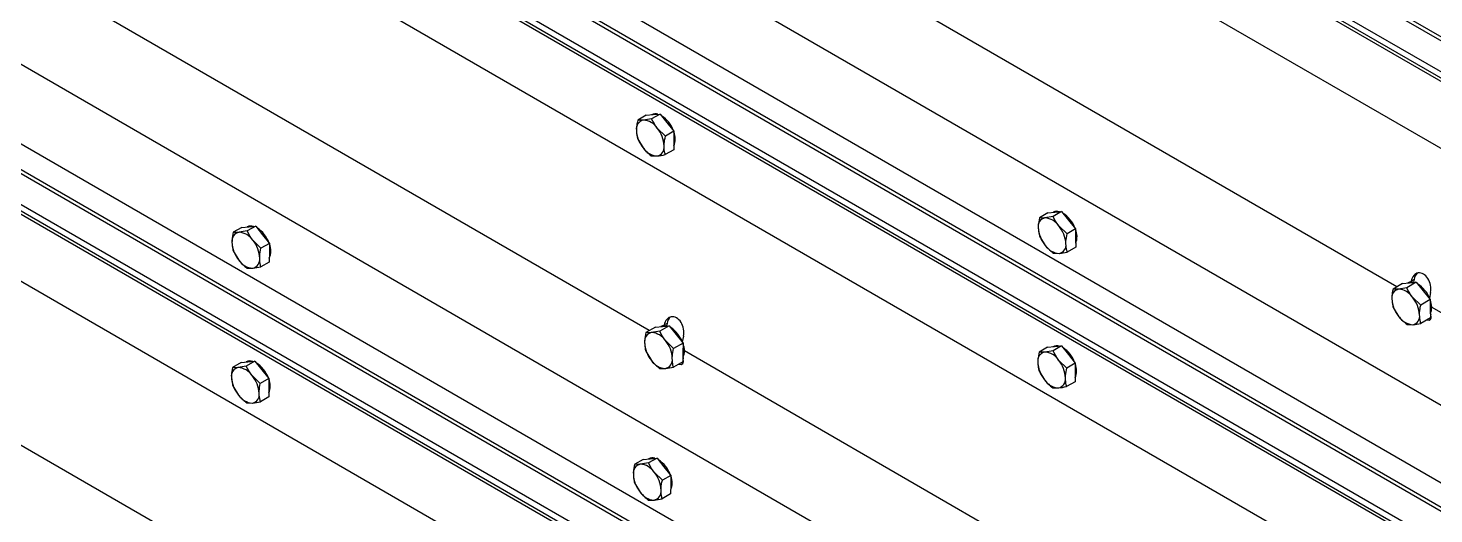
# Model space of a CAD drawing. Header units: millimetres. Extents: x -361 to 14022, y -1822 to 1455.
# Drawn here: x 3991.42 to 4013.87, y 901.22 to 908.96 of the extents above; entities that cross this region are included whole.
import ezdxf

# ---------------------------------------------------------------- set-up
doc = ezdxf.new("R2010")
doc.units = ezdxf.units.MM

msp = doc.modelspace()

# ---------------------------------------------------------------- linework, layer by layer
at = {"color": 7, "linetype": 'Continuous', "lineweight": 25}
for p, q in [((4037.697955, 895.130605), (3975.091041, 931.272806)), ((4037.697955, 895.065398), (3975.047014, 931.233017)), ((4037.697955, 894.572206), (3975.215331, 930.642657)), ((4037.697955, 894.419827), (3975.172353, 930.515089)), ((4037.697955, 894.471548), (3975.216543, 930.541299)), ((4037.697955, 893.348051), (3975.18526, 929.435862)), ((4037.697955, 889.250781), (3975.234603, 925.310107)), ((4037.697955, 888.014532), (3975.249491, 924.065263)), ((4037.697955, 887.562231), (3975.130388, 923.681718)), ((4037.697955, 887.626542), (3975.174702, 923.720448)), ((4037.697955, 886.894385), (3975.239249, 922.951028)), ((4037.697955, 886.944881), (3975.283441, 922.976013)), ((4037.697955, 887.047996), (3975.284352, 923.078602)), ((4037.697955, 885.796456), (3975.229543, 921.858703)), ((4037.697955, 881.599208), (3975.19244, 917.682874)), ((4037.697955, 880.332793), (3975.181245, 916.422921)), ((4037.697955, 879.857326), (3975.047014, 916.024944)), ((4037.697955, 879.922532), (3975.091041, 916.064734)), ((4037.697955, 879.211755), (3975.172353, 915.307016)), ((4037.697955, 879.364134), (3975.215331, 915.434585)), ((4037.697955, 879.263475), (3975.216543, 915.333226)), ((4037.697955, 878.139979), (3975.18526, 914.227789)), ((4013.272032, 904.836158), (4001.897373, 911.402608)), ((4001.337594, 904.137528), (3989.966241, 910.70207)), ((4001.28893, 907.572437), (4001.153993, 907.496147)), ((4001.37628, 907.516657), (4001.245401, 907.495244)), ((4001.28893, 907.572437), (4001.400073, 907.582692)), ((4001.37688, 907.581324), (4001.375247, 907.580401)), ((4001.511216, 907.592947), (4001.37628, 907.516657)), ((4001.400073, 907.582692), (4001.511216, 907.592947)), ((4001.511216, 907.592947), (4001.621044, 907.455128)), ((4001.621044, 907.455128), (4001.730871, 907.317309)), ((4001.595935, 907.241019), (4001.466372, 907.36768)), ((4001.730871, 907.317309), (4001.595935, 907.241019)), ((4001.730871, 907.317309), (4001.729556, 907.169236)), ((4001.151362, 907.2), (4001.241454, 907.051023)), ((4001.72824, 907.021162), (4001.593304, 906.944872)), ((4001.729556, 907.169236), (4001.72824, 907.021162)), ((4001.371017, 906.924362), (4001.462425, 906.923459)), ((4007.701534, 906.017632), (4007.566604, 905.937601)), ((4007.785825, 905.956335), (4007.65648, 905.935263)), ((4007.701534, 906.017632), (4007.811145, 906.026999)), ((4007.786931, 906.025653), (4007.785505, 906.024807)), ((4007.920756, 906.036366), (4007.785825, 905.956335)), ((4007.811145, 906.026999), (4007.920756, 906.036366)), ((4007.920756, 906.036366), (4008.032116, 905.899435)), ((4008.032116, 905.899435), (4008.143476, 905.762504)), ((3994.832008, 905.783307), (3994.697072, 905.707017)), ((3994.919358, 905.727527), (3994.78848, 905.706114)), ((3994.832008, 905.783307), (3994.943151, 905.793562)), ((3994.919958, 905.792195), (3994.918325, 905.791272)), ((3995.054294, 905.803817), (3994.919358, 905.727527)), ((3994.943151, 905.793562), (3995.054294, 905.803817)), ((3995.054294, 905.803817), (3995.164122, 905.665999)), ((3995.164122, 905.665999), (3995.273949, 905.52818)), ((4008.008546, 905.682473), (4007.877451, 905.807699)), ((4008.143476, 905.762504), (4008.008546, 905.682473)), ((4008.143476, 905.762504), (4008.145226, 905.616206)), ((3995.139013, 905.45189), (3995.00945, 905.578551)), ((3995.273949, 905.52818), (3995.139013, 905.45189)), ((3995.273949, 905.52818), (3995.272634, 905.380106)), ((4007.570103, 905.645005), (4007.661729, 905.496369)), ((4008.146975, 905.469908), (4008.012045, 905.389877)), ((4008.145226, 905.616206), (4008.146975, 905.469908)), ((3994.69444, 905.41087), (3994.784533, 905.261894)), ((3995.271318, 905.232033), (3995.136382, 905.155743)), ((3995.272634, 905.380106), (3995.271318, 905.232033)), ((4007.792824, 905.371143), (4007.8827, 905.368805)), ((3994.914095, 905.135233), (3995.005503, 905.13433)), ((4013.364375, 904.890929), (4013.212873, 904.801069)), ((4013.432095, 904.819803), (4013.302749, 904.798731)), ((4013.364375, 904.890929), (4013.473986, 904.900296)), ((4013.583596, 904.909663), (4013.432095, 904.819803)), ((4013.449771, 904.89895), (4013.448346, 904.898104)), ((4013.473986, 904.900296), (4013.583596, 904.909663)), ((4013.500905, 904.91372), (4013.503523, 904.927172)), ((4013.549272, 904.954307), (4013.503523, 904.927172)), ((4013.549272, 904.954307), (4013.540651, 904.910024)), ((4013.583596, 904.909663), (4013.694957, 904.772732)), ((4013.694957, 904.772732), (4013.806317, 904.635801)), ((4013.654815, 904.545941), (4013.52372, 904.671167)), ((4013.806317, 904.635801), (4013.654815, 904.545941)), ((4013.812883, 904.748583), (4013.794933, 904.65638)), ((4013.806317, 904.635801), (4013.808067, 904.489503)), ((4013.216373, 904.508473), (4013.307998, 904.359837)), ((4013.809816, 904.343205), (4013.658314, 904.253345)), ((4013.808067, 904.489503), (4013.809816, 904.343205)), ((4013.812329, 904.410652), (4013.817125, 904.393829)), ((4025.204459, 897.947714), (4013.8298, 904.514165)), ((4001.436053, 904.193194), (4001.284545, 904.107535)), ((4001.506831, 904.128044), (4001.375953, 904.106632)), ((4001.436053, 904.193194), (4001.547196, 904.203449)), ((4001.658339, 904.213704), (4001.506831, 904.128044)), ((4001.524003, 904.202081), (4001.52237, 904.201158)), ((4001.547196, 904.203449), (4001.658339, 904.213704)), ((4001.57341, 904.216255), (4001.575855, 904.227785)), ((4001.621605, 904.253651), (4001.575855, 904.227785)), ((4001.621605, 904.253651), (4001.613011, 904.213118)), ((4001.658339, 904.213704), (4001.768167, 904.075885)), ((4013.439093, 904.234611), (4013.528969, 904.232273)), ((4001.726486, 903.852407), (4001.596923, 903.979068)), ((4001.877994, 903.938066), (4001.726486, 903.852407)), ((4001.768167, 904.075885), (4001.877994, 903.938066)), ((4001.885214, 904.049195), (4001.866028, 903.958709)), ((4001.877994, 903.938066), (4001.876679, 903.789993)), ((4007.697085, 903.873088), (4007.562149, 903.796798)), ((4007.697085, 903.873088), (4007.808228, 903.883342)), ((4007.785035, 903.881975), (4007.783402, 903.881052)), ((4007.919371, 903.893597), (4007.784435, 903.817307)), ((4007.808228, 903.883342), (4007.919371, 903.893597)), ((4007.919371, 903.893597), (4008.029199, 903.755779)), ((3994.820371, 903.630922), (3994.68544, 903.550891)), ((3994.820371, 903.630922), (3994.929981, 903.640289)), ((3994.905767, 903.638943), (3994.904341, 903.638098)), ((3995.039592, 903.649656), (3994.904661, 903.569625)), ((3994.929981, 903.640289), (3995.039592, 903.649656)), ((3995.039592, 903.649656), (3995.150952, 903.512725)), ((4001.281913, 903.811388), (4001.372006, 903.662411)), ((4001.875363, 903.641919), (4001.723855, 903.55626)), ((4001.876679, 903.789993), (4001.875363, 903.641919)), ((4001.877685, 903.707137), (4001.882024, 903.690136)), ((4013.270021, 897.249084), (4001.898668, 903.813626)), ((4007.784435, 903.817307), (4007.653557, 903.795895)), ((4008.00409, 903.54167), (4007.874527, 903.668331)), ((4008.029199, 903.755779), (4008.139026, 903.61796)), ((3994.904661, 903.569625), (3994.775316, 903.548553)), ((3995.127382, 903.295763), (3994.996287, 903.420989)), ((3995.150952, 903.512725), (3995.262313, 903.375794)), ((4001.501568, 903.53575), (4001.592976, 903.534847)), ((4007.559517, 903.50065), (4007.64961, 903.351674)), ((4008.139026, 903.61796), (4008.00409, 903.54167)), ((4008.137711, 903.469886), (4008.136395, 903.321813)), ((4008.139026, 903.61796), (4008.137711, 903.469886)), ((3994.68894, 903.258295), (3994.780565, 903.109659)), ((3995.262313, 903.375794), (3995.127382, 903.295763)), ((3995.262313, 903.375794), (3995.264062, 903.229496)), ((3995.264062, 903.229496), (3995.265812, 903.083198)), ((4007.779172, 903.225013), (4007.87058, 903.22411)), ((4008.136395, 903.321813), (4008.001459, 903.245523)), ((4001.339605, 896.516528), (3989.964946, 903.082979)), ((3994.91166, 902.984433), (3995.001536, 902.982095)), ((3995.265812, 903.083198), (3995.130881, 903.003167)), ((4001.240163, 902.083958), (4001.105227, 902.007668)), ((4001.240163, 902.083958), (4001.351306, 902.094213)), ((4001.328113, 902.092845), (4001.32648, 902.091922)), ((4001.462449, 902.104468), (4001.327513, 902.028178)), ((4001.351306, 902.094213), (4001.462449, 902.104468)), ((4001.462449, 902.104468), (4001.572277, 901.966649)), ((4001.327513, 902.028178), (4001.196635, 902.006765)), ((4001.547169, 901.752541), (4001.417606, 901.879201)), ((4001.572277, 901.966649), (4001.682105, 901.828831)), ((4001.102595, 901.711521), (4001.192688, 901.562544)), ((4001.682105, 901.828831), (4001.547169, 901.752541)), ((4001.680789, 901.680757), (4001.679473, 901.532683)), ((4001.682105, 901.828831), (4001.680789, 901.680757)), ((4001.322251, 901.435884), (4001.413659, 901.434981)), ((4001.679473, 901.532683), (4001.544537, 901.456393))]:
    msp.add_line(p, q, dxfattribs=at)
for centre, radius, start, end in [((4001.271381, 907.357687), 0.139989, 100.6953232, 188.5331771), ((4001.229717, 907.212906), 0.282774, 33.1850043, 86.8203722), ((4001.436587, 907.469751), 0.126545, 71.510323, 118.153237), ((4001.280917, 907.169737), 0.46942, 19.5554709, 57.5471594), ((4001.609307, 907.354183), 0.476678, 182.0759805, 219.4930678), ((4001.098519, 907.06452), 0.476678, 2.0759805, 39.4930678), ((4001.469438, 907.196668), 0.283127, 336.3520258, 22.6298248), ((4001.47811, 907.205798), 0.282774, 213.1850043, 266.8203722), ((4001.436445, 907.061016), 0.139989, 280.6953232, 8.5331771), ((4007.680532, 905.803396), 0.134043, 100.3370645, 190.2264623), ((4007.637517, 905.647246), 0.288641, 33.7722361, 86.2331404), ((4007.847084, 905.917266), 0.12396, 69.9370339, 119.0296317), ((4007.685929, 905.603539), 0.481209, 20.2238943, 58.0161973), ((3994.81446, 905.568558), 0.139989, 100.6953232, 188.5331771), ((3994.772795, 905.423776), 0.282774, 33.1850043, 86.8203722), ((3994.979666, 905.680622), 0.126545, 71.510323, 118.153237), ((3994.823995, 905.380607), 0.46942, 19.5554709, 57.5471594), ((4008.031525, 905.80825), 0.483755, 183.3955817, 220.1438852), ((4007.507655, 905.495818), 0.483755, 3.3955817, 40.1438852), ((4007.888859, 905.639184), 0.279172, 337.2142046, 24.156204), ((3995.152386, 905.565054), 0.476678, 182.0759805, 219.4930678), ((3994.641598, 905.275391), 0.476678, 2.0759805, 39.4930678), ((3995.012516, 905.407539), 0.283127, 336.3520258, 22.6298248), ((4007.901663, 905.656822), 0.288641, 213.7722361, 266.2331404), ((4007.858647, 905.500672), 0.134043, 280.3370645, 10.2264623), ((3995.021188, 905.416668), 0.282774, 213.1850043, 266.8203722), ((3994.979523, 905.271887), 0.139989, 280.6953232, 8.5331771), ((4013.326802, 904.666864), 0.134043, 100.3370645, 190.2264623), ((4013.283787, 904.510714), 0.288641, 33.7722361, 86.2331404), ((4013.509925, 904.790563), 0.12396, 69.9370339, 119.0296317), ((4013.34877, 904.476836), 0.481209, 20.2238943, 58.0161973), ((4013.677794, 904.671718), 0.483755, 183.3955817, 220.1438852), ((4013.153925, 904.359286), 0.483755, 3.3955817, 40.1438852), ((4013.5517, 904.512481), 0.279172, 337.2142046, 24.156204), ((4013.547932, 904.52029), 0.288641, 213.7722361, 266.2331404), ((4013.504917, 904.36414), 0.134043, 280.3370645, 10.2264623), ((4001.401933, 903.969075), 0.139989, 100.6953232, 188.5331771), ((4001.360268, 903.824293), 0.282774, 33.1850043, 86.8203722), ((4001.58371, 904.090508), 0.126545, 71.510323, 118.153237), ((4001.42804, 903.790494), 0.46942, 19.5554709, 57.5471594), ((4001.739859, 903.965571), 0.476678, 182.0759805, 219.4930678), ((4001.229071, 903.675908), 0.476678, 2.0759805, 39.4930678), ((4001.613826, 903.816999), 0.285816, 337.3946058, 22.4977682), ((4007.844742, 903.770402), 0.126545, 71.510323, 118.153237), ((4007.689072, 903.470387), 0.46942, 19.5554709, 57.5471594), ((3994.96592, 903.530556), 0.12396, 69.9370339, 119.0296317), ((4001.608661, 903.817185), 0.282774, 213.1850043, 266.8203722), ((4001.566996, 903.672404), 0.139989, 280.6953232, 8.5331771), ((4007.679537, 903.658338), 0.139989, 100.6953232, 188.5331771), ((4008.017462, 903.654834), 0.476678, 182.0759805, 219.4930678), ((4007.637872, 903.513556), 0.282774, 33.1850043, 86.8203722), ((4007.506675, 903.365171), 0.476678, 2.0759805, 39.4930678), ((3994.799369, 903.416686), 0.134043, 100.3370645, 190.2264623), ((3994.756354, 903.260536), 0.288641, 33.7722361, 86.2331404), ((3994.626492, 903.109108), 0.483755, 3.3955817, 40.1438852), ((3994.804765, 903.216829), 0.481209, 20.2238943, 58.0161973), ((4007.877593, 903.497319), 0.283127, 336.3520258, 22.6298248), ((3995.150361, 903.42154), 0.483755, 183.3955817, 220.1438852), ((3995.007695, 903.252474), 0.279172, 337.2142046, 24.156204), ((4007.886265, 903.506448), 0.282774, 213.1850043, 266.8203722), ((4007.8446, 903.361667), 0.139989, 280.6953232, 8.5331771), ((3995.020499, 903.270112), 0.288641, 213.7722361, 266.2331404), ((3994.977484, 903.113962), 0.134043, 280.3370645, 10.2264623), ((4001.387821, 901.981272), 0.126545, 71.510323, 118.153237), ((4001.23215, 901.681258), 0.46942, 19.5554709, 57.5471594), ((4001.222615, 901.869209), 0.139989, 100.6953232, 188.5331771), ((4001.560541, 901.865704), 0.476678, 182.0759805, 219.4930678), ((4001.18095, 901.724427), 0.282774, 33.1850043, 86.8203722), ((4001.049753, 901.576042), 0.476678, 2.0759805, 39.4930678), ((4001.420671, 901.70819), 0.283127, 336.3520258, 22.6298248), ((4001.429343, 901.717319), 0.282774, 213.1850043, 266.8203722), ((4001.387679, 901.572537), 0.139989, 280.6953232, 8.5331771)]:
    msp.add_arc(centre, radius, start, end, dxfattribs=at)
for centre, major_axis, ratio, start_param, end_param in [((4013.658203, 904.837877), (-0.051828, 0.217876), 0.692818262, 4.132742217, 7.274334871), ((4013.703952, 904.865012), (-0.051828, 0.217876), 0.692818262, 0.380647134, 0.991149564), ((4001.730535, 904.13849), (-0.045582, 0.219415), 0.701630723, 4.153173117, 7.294765771), ((4001.776285, 904.164356), (-0.045582, 0.219415), 0.701630723, 0.38475252, 1.011580464), ((4013.662446, 904.483124), (-0.146068, 0.166997), 0.401133331, 2.602360174, 3.846083137), ((4013.708194, 904.510258), (-0.146068, 0.166997), 0.401133331, 2.602360174, 2.768297425), ((4001.727344, 903.779431), (-0.143133, 0.16959), 0.418043607, 2.568485088, 3.853595792), ((4001.773095, 903.805297), (-0.143133, 0.16959), 0.418043607, 2.568485088, 2.779904694)]:
    msp.add_ellipse(centre, major_axis=major_axis, ratio=ratio, start_param=start_param, end_param=end_param, dxfattribs=at)
for points, knots in [([(4001.153993, 907.496147), (4001.145589, 907.454069), (4001.134648, 907.39929), (4001.133263, 907.348655), (4001.132942, 907.336915)], [0, 0, 0, 0, 0.7681507272, 1, 1, 1, 1]), ([(4001.245401, 907.495244), (4001.242786, 907.495012), (4001.205535, 907.491708), (4001.178827, 907.494008), (4001.153993, 907.496147)], [0, 0, 0, 0, 0.0702005767, 1, 1, 1, 1]), ([(4001.466372, 907.36768), (4001.463788, 907.370958), (4001.426982, 907.417657), (4001.400709, 907.468957), (4001.37628, 907.516657)], [0, 0, 0, 0, 0.070200577, 1, 1, 1, 1]), ([(4001.132942, 907.336915), (4001.135077, 907.298767), (4001.137783, 907.250417), (4001.148996, 907.208784), (4001.151362, 907.2)], [0, 0, 0, 0, 0.788999238, 1, 1, 1, 1]), ([(4001.574884, 907.081788), (4001.575205, 907.093527), (4001.57659, 907.144162), (4001.587531, 907.198941), (4001.595935, 907.241019)], [0, 0, 0, 0, 0.231849273, 1, 1, 1, 1]), ([(4001.241454, 907.051023), (4001.244078, 907.047767), (4001.281446, 907.001386), (4001.327861, 906.961473), (4001.371017, 906.924362)], [0, 0, 0, 0, 0.070200577, 1, 1, 1, 1]), ([(4001.593304, 906.944872), (4001.590938, 906.953657), (4001.579725, 906.995289), (4001.577019, 907.043639), (4001.574884, 907.081788)], [0, 0, 0, 0, 0.211000762, 1, 1, 1, 1]), ([(4001.462425, 906.923459), (4001.46508, 906.923714), (4001.502892, 906.927335), (4001.549743, 906.936423), (4001.593304, 906.944872)], [0, 0, 0, 0, 0.070200577, 1, 1, 1, 1]), ([(4007.566604, 905.937601), (4007.558976, 905.895748), (4007.549047, 905.841264), (4007.5487, 905.791204), (4007.548619, 905.779598)], [0, 0, 0, 0, 0.768150727, 1, 1, 1, 1]), ([(4007.65648, 905.935263), (4007.653901, 905.935052), (4007.617168, 905.932056), (4007.590966, 905.934929), (4007.566604, 905.937601)], [0, 0, 0, 0, 0.070200577, 1, 1, 1, 1]), ([(4007.877451, 905.807699), (4007.874831, 905.810957), (4007.837506, 905.857363), (4007.810726, 905.908649), (4007.785825, 905.956335)], [0, 0, 0, 0, 0.070200577, 1, 1, 1, 1]), ([(3994.697072, 905.707017), (3994.688667, 905.664939), (3994.677726, 905.610161), (3994.676342, 905.559526), (3994.676021, 905.547786)], [0, 0, 0, 0, 0.768150727, 1, 1, 1, 1]), ([(3994.78848, 905.706114), (3994.785865, 905.705883), (3994.748614, 905.702578), (3994.721905, 905.704879), (3994.697072, 905.707017)], [0, 0, 0, 0, 0.0702005767, 1, 1, 1, 1]), ([(3995.00945, 905.578551), (3995.006867, 905.581829), (3994.97006, 905.628527), (3994.943787, 905.679828), (3994.919358, 905.727527)], [0, 0, 0, 0, 0.070200577, 1, 1, 1, 1]), ([(4007.548619, 905.779598), (4007.551573, 905.741993), (4007.555316, 905.694331), (4007.567527, 905.653599), (4007.570103, 905.645005)], [0, 0, 0, 0, 0.788999238, 1, 1, 1, 1]), ([(4007.990561, 905.52447), (4007.990641, 905.536077), (4007.990989, 905.586137), (4008.000918, 905.640621), (4008.008546, 905.682473)], [0, 0, 0, 0, 0.231849273, 1, 1, 1, 1]), ([(3994.676021, 905.547786), (3994.678156, 905.509638), (3994.680862, 905.461287), (3994.692074, 905.419655), (3994.69444, 905.41087)], [0, 0, 0, 0, 0.788999238, 1, 1, 1, 1]), ([(3995.117962, 905.292658), (3995.118283, 905.304398), (3995.119668, 905.355033), (3995.130609, 905.409812), (3995.139013, 905.45189)], [0, 0, 0, 0, 0.2318492728, 1, 1, 1, 1]), ([(4007.661729, 905.496369), (4007.664389, 905.493134), (4007.702274, 905.447061), (4007.749196, 905.407721), (4007.792824, 905.371143)], [0, 0, 0, 0, 0.0702005767, 1, 1, 1, 1]), ([(4008.012045, 905.389877), (4008.009469, 905.398472), (4007.997258, 905.439203), (4007.993515, 905.486865), (4007.990561, 905.52447)], [0, 0, 0, 0, 0.211000762, 1, 1, 1, 1]), ([(3994.784533, 905.261894), (3994.787156, 905.258638), (3994.824524, 905.212257), (3994.870939, 905.172344), (3994.914095, 905.135233)], [0, 0, 0, 0, 0.070200577, 1, 1, 1, 1]), ([(3995.136382, 905.155743), (3995.134016, 905.164527), (3995.122803, 905.20616), (3995.120097, 905.25451), (3995.117962, 905.292658)], [0, 0, 0, 0, 0.211000762, 1, 1, 1, 1]), ([(4007.8827, 905.368805), (4007.885318, 905.369039), (4007.922613, 905.372369), (4007.968956, 905.381441), (4008.012045, 905.389877)], [0, 0, 0, 0, 0.070200577, 1, 1, 1, 1]), ([(3995.005503, 905.13433), (3995.008158, 905.134584), (3995.045971, 905.138206), (3995.092821, 905.147293), (3995.136382, 905.155743)], [0, 0, 0, 0, 0.070200577, 1, 1, 1, 1]), ([(4013.212873, 904.801069), (4013.205246, 904.759217), (4013.195317, 904.704732), (4013.194969, 904.654672), (4013.194889, 904.643066)], [0, 0, 0, 0, 0.7681507276, 1, 1, 1, 1]), ([(4013.302749, 904.798731), (4013.300171, 904.798521), (4013.263437, 904.795524), (4013.237236, 904.798397), (4013.212873, 904.801069)], [0, 0, 0, 0, 0.0702005767, 1, 1, 1, 1]), ([(4013.52372, 904.671167), (4013.5211, 904.674425), (4013.483776, 904.720831), (4013.456995, 904.772117), (4013.432095, 904.819803)], [0, 0, 0, 0, 0.070200577, 1, 1, 1, 1]), ([(4013.194889, 904.643066), (4013.197842, 904.605461), (4013.201586, 904.557799), (4013.213796, 904.517067), (4013.216373, 904.508473)], [0, 0, 0, 0, 0.788999238, 1, 1, 1, 1]), ([(4013.63683, 904.387938), (4013.636911, 904.399545), (4013.637258, 904.449605), (4013.647188, 904.504089), (4013.654815, 904.545941)], [0, 0, 0, 0, 0.231849273, 1, 1, 1, 1]), ([(4013.307998, 904.359837), (4013.310658, 904.356603), (4013.348544, 904.310529), (4013.395466, 904.271189), (4013.439093, 904.234611)], [0, 0, 0, 0, 0.070200577, 1, 1, 1, 1]), ([(4013.658314, 904.253345), (4013.655738, 904.26194), (4013.643528, 904.302671), (4013.639784, 904.350333), (4013.63683, 904.387938)], [0, 0, 0, 0, 0.211000762, 1, 1, 1, 1]), ([(4001.284545, 904.107535), (4001.27614, 904.065456), (4001.265199, 904.010678), (4001.263815, 903.960043), (4001.263494, 903.948303)], [0, 0, 0, 0, 0.768150728, 1, 1, 1, 1]), ([(4001.375953, 904.106632), (4001.373338, 904.1064), (4001.336087, 904.103096), (4001.309378, 904.105396), (4001.284545, 904.107535)], [0, 0, 0, 0, 0.070200577, 1, 1, 1, 1]), ([(4001.596923, 903.979068), (4001.59434, 903.982346), (4001.557533, 904.029045), (4001.53126, 904.080345), (4001.506831, 904.128044)], [0, 0, 0, 0, 0.070200577, 1, 1, 1, 1]), ([(4013.528969, 904.232273), (4013.531587, 904.232507), (4013.568883, 904.235837), (4013.615225, 904.244909), (4013.658314, 904.253345)], [0, 0, 0, 0, 0.0702005767, 1, 1, 1, 1]), ([(4001.263494, 903.948303), (4001.265629, 903.910155), (4001.268335, 903.861805), (4001.279547, 903.820172), (4001.281913, 903.811388)], [0, 0, 0, 0, 0.788999238, 1, 1, 1, 1]), ([(4001.705435, 903.693176), (4001.705756, 903.704915), (4001.707141, 903.75555), (4001.718082, 903.810329), (4001.726486, 903.852407)], [0, 0, 0, 0, 0.231849273, 1, 1, 1, 1]), ([(4001.372006, 903.662411), (4001.374629, 903.659155), (4001.411997, 903.612774), (4001.458412, 903.572861), (4001.501568, 903.53575)], [0, 0, 0, 0, 0.070200577, 1, 1, 1, 1]), ([(4001.723855, 903.55626), (4001.721489, 903.565044), (4001.710276, 903.606677), (4001.70757, 903.655027), (4001.705435, 903.693176)], [0, 0, 0, 0, 0.211000762, 1, 1, 1, 1]), ([(4007.562149, 903.796798), (4007.553744, 903.754719), (4007.542803, 903.699941), (4007.541419, 903.649306), (4007.541098, 903.637566)], [0, 0, 0, 0, 0.7681507272, 1, 1, 1, 1]), ([(4007.541098, 903.637566), (4007.543233, 903.599418), (4007.545939, 903.551067), (4007.557151, 903.509435), (4007.559517, 903.50065)], [0, 0, 0, 0, 0.788999238, 1, 1, 1, 1]), ([(4007.653557, 903.795895), (4007.650942, 903.795663), (4007.613691, 903.792358), (4007.586982, 903.794659), (4007.562149, 903.796798)], [0, 0, 0, 0, 0.0702005767, 1, 1, 1, 1]), ([(4007.874527, 903.668331), (4007.871944, 903.671609), (4007.835137, 903.718308), (4007.808864, 903.769608), (4007.784435, 903.817307)], [0, 0, 0, 0, 0.070200577, 1, 1, 1, 1]), ([(3994.68544, 903.550891), (3994.677813, 903.509039), (3994.667884, 903.454554), (3994.667536, 903.404494), (3994.667456, 903.392888)], [0, 0, 0, 0, 0.768150727, 1, 1, 1, 1]), ([(3994.775316, 903.548553), (3994.772738, 903.548342), (3994.736004, 903.545346), (3994.709803, 903.548219), (3994.68544, 903.550891)], [0, 0, 0, 0, 0.070200577, 1, 1, 1, 1]), ([(3994.996287, 903.420989), (3994.993667, 903.424247), (3994.956343, 903.470653), (3994.929562, 903.521939), (3994.904661, 903.569625)], [0, 0, 0, 0, 0.070200577, 1, 1, 1, 1]), ([(4001.592976, 903.534847), (4001.595631, 903.535101), (4001.633444, 903.538723), (4001.680294, 903.547811), (4001.723855, 903.55626)], [0, 0, 0, 0, 0.070200577, 1, 1, 1, 1]), ([(4007.983039, 903.382439), (4007.98336, 903.394178), (4007.984745, 903.444813), (4007.995686, 903.499592), (4008.00409, 903.54167)], [0, 0, 0, 0, 0.231849273, 1, 1, 1, 1]), ([(3994.667456, 903.392888), (3994.670409, 903.355283), (3994.674153, 903.307621), (3994.686363, 903.266889), (3994.68894, 903.258295)], [0, 0, 0, 0, 0.788999238, 1, 1, 1, 1]), ([(3995.109397, 903.13776), (3995.109478, 903.149367), (3995.109825, 903.199427), (3995.119755, 903.253911), (3995.127382, 903.295763)], [0, 0, 0, 0, 0.231849273, 1, 1, 1, 1]), ([(4007.64961, 903.351674), (4007.652233, 903.348418), (4007.689601, 903.302037), (4007.736016, 903.262124), (4007.779172, 903.225013)], [0, 0, 0, 0, 0.070200577, 1, 1, 1, 1]), ([(4007.87058, 903.22411), (4007.873235, 903.224364), (4007.911048, 903.227986), (4007.957898, 903.237073), (4008.001459, 903.245523)], [0, 0, 0, 0, 0.070200577, 1, 1, 1, 1]), ([(4008.001459, 903.245523), (4007.999093, 903.254307), (4007.98788, 903.29594), (4007.985174, 903.34429), (4007.983039, 903.382439)], [0, 0, 0, 0, 0.211000762, 1, 1, 1, 1]), ([(3994.780565, 903.109659), (3994.783225, 903.106425), (3994.821111, 903.060351), (3994.868033, 903.021011), (3994.91166, 902.984433)], [0, 0, 0, 0, 0.070200577, 1, 1, 1, 1]), ([(3995.001536, 902.982095), (3995.004154, 902.982329), (3995.041449, 902.985659), (3995.087792, 902.994731), (3995.130881, 903.003167)], [0, 0, 0, 0, 0.070200577, 1, 1, 1, 1]), ([(3995.130881, 903.003167), (3995.128305, 903.011762), (3995.116095, 903.052493), (3995.112351, 903.100155), (3995.109397, 903.13776)], [0, 0, 0, 0, 0.211000762, 1, 1, 1, 1]), ([(4001.105227, 902.007668), (4001.096823, 901.96559), (4001.085882, 901.910811), (4001.084497, 901.860176), (4001.084176, 901.848437)], [0, 0, 0, 0, 0.768150727, 1, 1, 1, 1]), ([(4001.084176, 901.848437), (4001.086311, 901.810288), (4001.089017, 901.761938), (4001.10023, 901.720306), (4001.102595, 901.711521)], [0, 0, 0, 0, 0.788999238, 1, 1, 1, 1]), ([(4001.196635, 902.006765), (4001.19402, 902.006533), (4001.156769, 902.003229), (4001.13006, 902.005529), (4001.105227, 902.007668)], [0, 0, 0, 0, 0.0702005767, 1, 1, 1, 1]), ([(4001.417606, 901.879201), (4001.415022, 901.88248), (4001.378215, 901.929178), (4001.351942, 901.980479), (4001.327513, 902.028178)], [0, 0, 0, 0, 0.070200577, 1, 1, 1, 1]), ([(4001.526118, 901.593309), (4001.526439, 901.605049), (4001.527823, 901.655684), (4001.538764, 901.710462), (4001.547169, 901.752541)], [0, 0, 0, 0, 0.2318492728, 1, 1, 1, 1]), ([(4001.192688, 901.562544), (4001.195311, 901.559288), (4001.232679, 901.512908), (4001.279094, 901.472995), (4001.322251, 901.435884)], [0, 0, 0, 0, 0.070200577, 1, 1, 1, 1]), ([(4001.413659, 901.434981), (4001.416313, 901.435235), (4001.454126, 901.438857), (4001.500976, 901.447944), (4001.544537, 901.456393)], [0, 0, 0, 0, 0.070200577, 1, 1, 1, 1]), ([(4001.544537, 901.456393), (4001.542171, 901.465178), (4001.530959, 901.506811), (4001.528253, 901.555161), (4001.526118, 901.593309)], [0, 0, 0, 0, 0.211000762, 1, 1, 1, 1])]:
    msp.add_open_spline(points, degree=3, knots=knots, dxfattribs=at)

doc.saveas('drawing.dxf')
